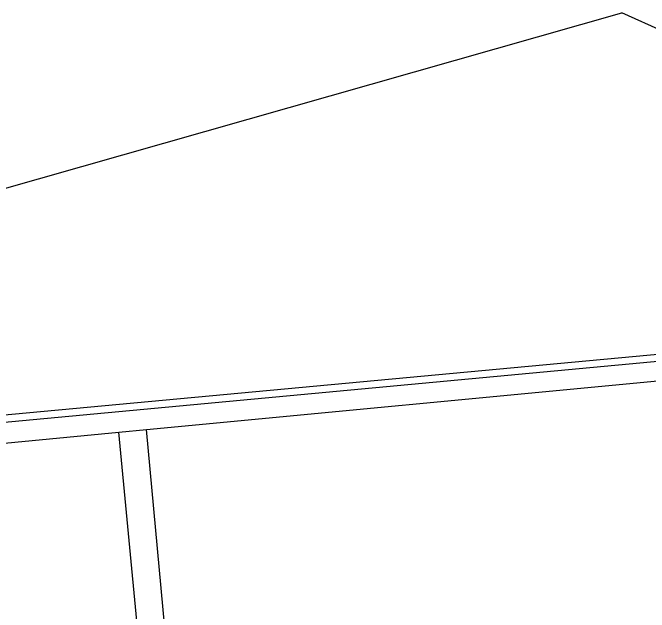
# Model space of a CAD drawing. Header units: inches. Extents: x -1925 to 2772, y -1726 to 1726.
# Drawn here: x -940.9 to -468.1, y 958.2 to 1403.2 of the extents above; entities that cross this region are included whole.
import ezdxf

# ---------------------------------------------------------------- set-up
doc = ezdxf.new("R2010")
doc.units = ezdxf.units.IN
doc.header["$MEASUREMENT"] = 0

msp = doc.modelspace()

# ---------------------------------------------------------------- linework, layer by layer
for p, q in [((-1925.32, 994.81), (-488.47, 1403.2)), ((-19.07, 1190.52), (-488.47, 1403.2)), ((318.33, 1217.16), (-1382.1, 1058.35)), ((-19.07, 1190.52), (-1390.28, 1063.48)), ((-841.42, 1093.78), (-98.93, 1164.7)), ((-862.05, 1091.81), (-841.42, 1093.78)), ((-821.35, 877.04), (-841.42, 1093.78)), ((-1286.07, 1051.31), (-862.05, 1091.81)), ((-841.43, 874.52), (-862.05, 1091.81))]:
    msp.add_line(p, q)

doc.saveas('drawing.dxf')
